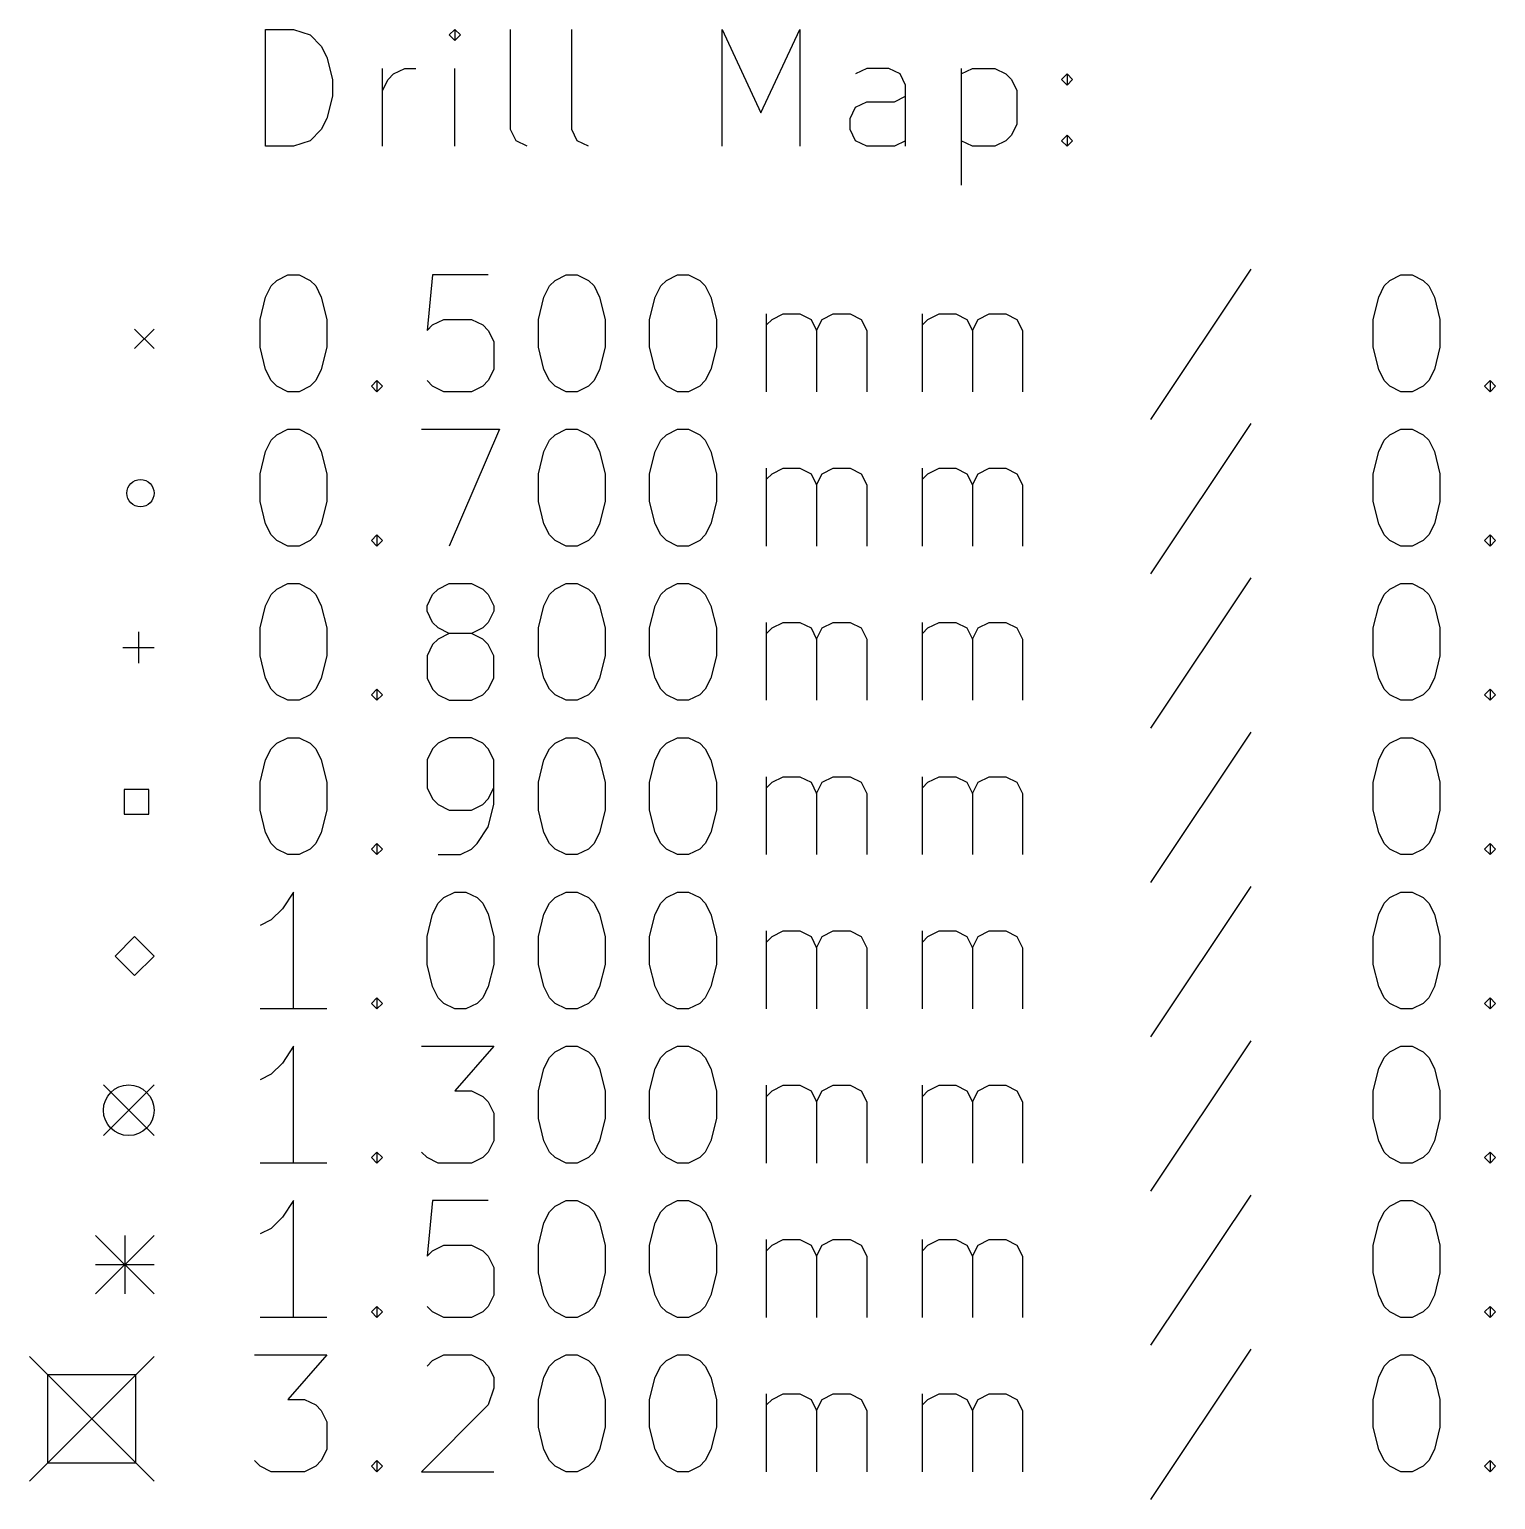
# Model space of a CAD drawing. Extents: x 2.5 to 14.7, y -8.5 to -1.2.
# Drawn here: x 2.511 to 3.993, y -8.442 to -6.956 of the extents above; entities that cross this region are included whole.
import ezdxf

# ---------------------------------------------------------------- set-up
doc = ezdxf.new("R2010")
doc.units = 0
doc.header["$MEASUREMENT"] = 0
doc.layers.add('BLACK', color=7, linetype='CONTINUOUS')

msp = doc.modelspace()

# ---------------------------------------------------------------- linework, layer by layer
at = {"layer": 'BLACK', "linetype": 'CONTINUOUS'}
for p, q in [((2.74958, -7.0741), (2.74958, -6.95599)), ((2.74958, -6.95599), (2.7777, -6.95599)), ((2.7777, -6.95599), (2.79457, -6.96161)), ((2.79457, -6.96161), (2.80582, -6.97286)), ((2.9408, -6.95599), (2.93518, -6.96161)), ((2.93518, -6.96161), (2.9408, -6.96724)), ((2.94643, -6.96161), (2.9408, -6.95599)), ((2.9408, -6.95599), (2.9408, -6.96724)), ((2.9408, -6.96724), (2.94643, -6.96161)), ((2.99705, -7.05723), (2.99705, -6.95599)), ((3.05891, -7.05723), (3.05891, -6.95599)), ((3.21077, -7.0741), (3.21077, -6.95599)), ((3.21077, -6.95599), (3.25014, -7.04035)), ((3.25014, -7.04035), (3.28951, -6.95599)), ((3.28951, -6.95599), (3.28951, -7.0741)), ((2.80582, -6.97286), (2.81145, -6.98411)), ((2.81145, -6.98411), (2.81707, -7.00661)), ((2.86769, -7.0741), (2.86769, -6.99536)), ((2.87894, -7.00098), (2.89019, -6.99536)), ((2.89019, -6.99536), (2.90143, -6.99536)), ((2.9408, -7.0741), (2.9408, -6.99536)), ((3.357, -6.99536), (3.34575, -7.00098)), ((3.3795, -6.99536), (3.357, -6.99536)), ((3.39075, -7.00098), (3.3795, -6.99536)), ((3.45262, -6.99536), (3.45262, -7.11347)), ((3.45262, -7.00098), (3.46386, -6.99536)), ((3.46386, -6.99536), (3.48636, -6.99536)), ((3.48636, -6.99536), (3.49761, -7.00098)), ((2.81707, -7.00661), (2.81707, -7.02348)), ((2.86769, -7.01786), (2.87331, -7.00661)), ((2.87331, -7.00661), (2.87894, -7.00098)), ((3.39637, -7.01223), (3.39075, -7.00098)), ((3.49761, -7.00098), (3.50323, -7.00661)), ((3.50323, -7.00661), (3.50886, -7.01786)), ((3.55385, -7.00661), (3.55948, -7.00098)), ((3.55948, -7.01223), (3.55385, -7.00661)), ((3.55948, -7.00098), (3.5651, -7.00661)), ((3.55948, -7.00098), (3.55948, -7.01223)), ((3.5651, -7.00661), (3.55948, -7.01223)), ((2.81707, -7.02348), (2.81145, -7.04598)), ((3.38512, -7.02911), (3.39637, -7.02348)), ((3.39637, -7.0741), (3.39637, -7.01223)), ((3.50886, -7.01786), (3.50886, -7.0516)), ((3.34013, -7.04598), (3.34575, -7.03473)), ((3.34575, -7.03473), (3.357, -7.02911)), ((3.357, -7.02911), (3.38512, -7.02911)), ((2.81145, -7.04598), (2.80582, -7.05723)), ((3.34013, -7.05723), (3.34013, -7.04598)), ((3.50886, -7.0516), (3.50323, -7.06285)), ((2.79457, -7.06848), (2.7777, -7.0741)), ((2.80582, -7.05723), (2.79457, -7.06848)), ((3.00267, -7.06848), (2.99705, -7.05723)), ((3.01392, -7.0741), (3.00267, -7.06848)), ((3.06454, -7.06848), (3.05891, -7.05723)), ((3.07579, -7.0741), (3.06454, -7.06848)), ((3.34575, -7.06848), (3.34013, -7.05723)), ((3.357, -7.0741), (3.34575, -7.06848)), ((3.39637, -7.06848), (3.38512, -7.0741)), ((3.46386, -7.0741), (3.45262, -7.06848)), ((3.49761, -7.06848), (3.48636, -7.0741)), ((3.50323, -7.06285), (3.49761, -7.06848)), ((3.55385, -7.06848), (3.55948, -7.06285)), ((3.55948, -7.0741), (3.55385, -7.06848)), ((3.55948, -7.06285), (3.5651, -7.06848)), ((3.55948, -7.06285), (3.55948, -7.0741)), ((3.5651, -7.06848), (3.55948, -7.0741)), ((2.7777, -7.0741), (2.74958, -7.0741)), ((3.38512, -7.0741), (3.357, -7.0741)), ((3.48636, -7.0741), (3.46386, -7.0741)), ((2.76083, -7.20965), (2.77208, -7.20402)), ((2.77208, -7.20402), (2.78332, -7.20402)), ((2.78332, -7.20402), (2.79457, -7.20965)), ((2.91831, -7.20402), (2.91268, -7.26026)), ((2.97455, -7.20402), (2.91831, -7.20402)), ((3.04204, -7.20965), (3.05329, -7.20402)), ((3.05329, -7.20402), (3.06454, -7.20402)), ((3.06454, -7.20402), (3.07579, -7.20965)), ((3.15453, -7.20965), (3.16578, -7.20402)), ((3.16578, -7.20402), (3.17702, -7.20402)), ((3.17702, -7.20402), (3.18827, -7.20965)), ((3.74508, -7.1984), (3.64384, -7.35025)), ((3.88569, -7.20965), (3.89693, -7.20402)), ((3.89693, -7.20402), (3.90818, -7.20402)), ((3.90818, -7.20402), (3.91943, -7.20965)), ((2.74958, -7.22652), (2.7552, -7.21527)), ((2.7552, -7.21527), (2.76083, -7.20965)), ((2.79457, -7.20965), (2.8002, -7.21527)), ((2.8002, -7.21527), (2.80582, -7.22652)), ((3.03079, -7.22652), (3.03642, -7.21527)), ((3.03642, -7.21527), (3.04204, -7.20965)), ((3.07579, -7.20965), (3.08141, -7.21527)), ((3.08141, -7.21527), (3.08704, -7.22652)), ((3.14328, -7.22652), (3.1489, -7.21527)), ((3.1489, -7.21527), (3.15453, -7.20965)), ((3.18827, -7.20965), (3.1939, -7.21527)), ((3.1939, -7.21527), (3.19952, -7.22652)), ((3.87444, -7.22652), (3.88006, -7.21527)), ((3.88006, -7.21527), (3.88569, -7.20965)), ((3.91943, -7.20965), (3.92506, -7.21527)), ((3.92506, -7.21527), (3.93068, -7.22652)), ((2.74395, -7.24902), (2.74958, -7.22652)), ((2.80582, -7.22652), (2.81145, -7.24902)), ((3.02517, -7.24902), (3.03079, -7.22652)), ((3.08704, -7.22652), (3.09266, -7.24902)), ((3.13765, -7.24902), (3.14328, -7.22652)), ((3.19952, -7.22652), (3.20515, -7.24902)), ((3.86881, -7.24902), (3.87444, -7.22652)), ((3.93068, -7.22652), (3.9363, -7.24902)), ((2.74395, -7.27714), (2.74395, -7.24902)), ((2.81145, -7.24902), (2.81145, -7.27714)), ((2.91831, -7.25464), (2.92956, -7.24902)), ((2.92956, -7.24902), (2.95768, -7.24902)), ((2.95768, -7.24902), (2.96893, -7.25464)), ((3.02517, -7.27714), (3.02517, -7.24902)), ((3.09266, -7.24902), (3.09266, -7.27714)), ((3.13765, -7.27714), (3.13765, -7.24902)), ((3.20515, -7.24902), (3.20515, -7.27714)), ((3.25576, -7.32213), (3.25576, -7.24339)), ((3.25576, -7.25464), (3.26139, -7.24902)), ((3.26139, -7.24902), (3.27264, -7.24339)), ((3.27264, -7.24339), (3.28951, -7.24339)), ((3.28951, -7.24339), (3.30076, -7.24902)), ((3.30076, -7.24902), (3.30638, -7.26026)), ((3.30638, -7.26026), (3.31201, -7.24902)), ((3.31201, -7.24902), (3.32326, -7.24339)), ((3.32326, -7.24339), (3.34013, -7.24339)), ((3.34013, -7.24339), (3.35138, -7.24902)), ((3.35138, -7.24902), (3.357, -7.26026)), ((3.41325, -7.32213), (3.41325, -7.24339)), ((3.41325, -7.25464), (3.41887, -7.24902)), ((3.41887, -7.24902), (3.43012, -7.24339)), ((3.43012, -7.24339), (3.44699, -7.24339)), ((3.44699, -7.24339), (3.45824, -7.24902)), ((3.45824, -7.24902), (3.46386, -7.26026)), ((3.46386, -7.26026), (3.46949, -7.24902)), ((3.46949, -7.24902), (3.48074, -7.24339)), ((3.48074, -7.24339), (3.49761, -7.24339)), ((3.49761, -7.24339), (3.50886, -7.24902)), ((3.50886, -7.24902), (3.51448, -7.26026)), ((3.86881, -7.27714), (3.86881, -7.24902)), ((3.9363, -7.24902), (3.9363, -7.27714)), ((2.61713, -7.25886), (2.63681, -7.27854)), ((2.63681, -7.25886), (2.61713, -7.27854)), ((2.91268, -7.26026), (2.91831, -7.25464)), ((2.96893, -7.25464), (2.97455, -7.26026)), ((2.97455, -7.26026), (2.98017, -7.27151)), ((3.30638, -7.26026), (3.30638, -7.32213)), ((3.357, -7.26026), (3.357, -7.32213)), ((3.46386, -7.26026), (3.46386, -7.32213)), ((3.51448, -7.26026), (3.51448, -7.32213)), ((2.74958, -7.29963), (2.74395, -7.27714)), ((2.81145, -7.27714), (2.80582, -7.29963)), ((2.98017, -7.27151), (2.98017, -7.29963)), ((3.03079, -7.29963), (3.02517, -7.27714)), ((3.09266, -7.27714), (3.08704, -7.29963)), ((3.14328, -7.29963), (3.13765, -7.27714)), ((3.20515, -7.27714), (3.19952, -7.29963)), ((3.87444, -7.29963), (3.86881, -7.27714)), ((3.9363, -7.27714), (3.93068, -7.29963)), ((2.7552, -7.31088), (2.74958, -7.29963)), ((2.80582, -7.29963), (2.8002, -7.31088)), ((2.98017, -7.29963), (2.97455, -7.31088)), ((3.03642, -7.31088), (3.03079, -7.29963)), ((3.08704, -7.29963), (3.08141, -7.31088)), ((3.1489, -7.31088), (3.14328, -7.29963)), ((3.19952, -7.29963), (3.1939, -7.31088)), ((3.88006, -7.31088), (3.87444, -7.29963)), ((3.93068, -7.29963), (3.92506, -7.31088)), ((2.76083, -7.31651), (2.7552, -7.31088)), ((2.77208, -7.32213), (2.76083, -7.31651)), ((2.78332, -7.32213), (2.77208, -7.32213)), ((2.79457, -7.31651), (2.78332, -7.32213)), ((2.8002, -7.31088), (2.79457, -7.31651)), ((2.85644, -7.31651), (2.86206, -7.31088)), ((2.86206, -7.32213), (2.85644, -7.31651)), ((2.86206, -7.31088), (2.86769, -7.31651)), ((2.86206, -7.31088), (2.86206, -7.32213)), ((2.86769, -7.31651), (2.86206, -7.32213)), ((2.91831, -7.31651), (2.91268, -7.31088)), ((2.92956, -7.32213), (2.91831, -7.31651)), ((2.95768, -7.32213), (2.92956, -7.32213)), ((2.96893, -7.31651), (2.95768, -7.32213)), ((2.97455, -7.31088), (2.96893, -7.31651)), ((3.04204, -7.31651), (3.03642, -7.31088)), ((3.05329, -7.32213), (3.04204, -7.31651)), ((3.06454, -7.32213), (3.05329, -7.32213)), ((3.07579, -7.31651), (3.06454, -7.32213)), ((3.08141, -7.31088), (3.07579, -7.31651)), ((3.15453, -7.31651), (3.1489, -7.31088)), ((3.16578, -7.32213), (3.15453, -7.31651)), ((3.17702, -7.32213), (3.16578, -7.32213)), ((3.18827, -7.31651), (3.17702, -7.32213)), ((3.1939, -7.31088), (3.18827, -7.31651)), ((3.88569, -7.31651), (3.88006, -7.31088)), ((3.89693, -7.32213), (3.88569, -7.31651)), ((3.90818, -7.32213), (3.89693, -7.32213)), ((3.91943, -7.31651), (3.90818, -7.32213)), ((3.92506, -7.31088), (3.91943, -7.31651)), ((3.9813, -7.31651), (3.98692, -7.31088)), ((3.98692, -7.32213), (3.9813, -7.31651)), ((3.98692, -7.31088), (3.99255, -7.31651)), ((3.98692, -7.31088), (3.98692, -7.32213)), ((3.99255, -7.31651), (3.98692, -7.32213)), ((2.7552, -7.37118), (2.76083, -7.36555)), ((2.76083, -7.36555), (2.77208, -7.35993)), ((2.77208, -7.35993), (2.78332, -7.35993)), ((2.78332, -7.35993), (2.79457, -7.36555)), ((2.79457, -7.36555), (2.8002, -7.37118)), ((2.90706, -7.35993), (2.9858, -7.35993)), ((2.9858, -7.35993), (2.93518, -7.47804)), ((3.03642, -7.37118), (3.04204, -7.36555)), ((3.04204, -7.36555), (3.05329, -7.35993)), ((3.05329, -7.35993), (3.06454, -7.35993)), ((3.06454, -7.35993), (3.07579, -7.36555)), ((3.07579, -7.36555), (3.08141, -7.37118)), ((3.1489, -7.37118), (3.15453, -7.36555)), ((3.15453, -7.36555), (3.16578, -7.35993)), ((3.16578, -7.35993), (3.17702, -7.35993)), ((3.17702, -7.35993), (3.18827, -7.36555)), ((3.18827, -7.36555), (3.1939, -7.37118)), ((3.74508, -7.3543), (3.64384, -7.50616)), ((3.88006, -7.37118), (3.88569, -7.36555)), ((3.88569, -7.36555), (3.89693, -7.35993)), ((3.89693, -7.35993), (3.90818, -7.35993)), ((3.90818, -7.35993), (3.91943, -7.36555)), ((3.91943, -7.36555), (3.92506, -7.37118)), ((2.74395, -7.40492), (2.74958, -7.38242)), ((2.74958, -7.38242), (2.7552, -7.37118)), ((2.8002, -7.37118), (2.80582, -7.38242)), ((2.80582, -7.38242), (2.81145, -7.40492)), ((3.02517, -7.40492), (3.03079, -7.38242)), ((3.03079, -7.38242), (3.03642, -7.37118)), ((3.08141, -7.37118), (3.08704, -7.38242)), ((3.08704, -7.38242), (3.09266, -7.40492)), ((3.13765, -7.40492), (3.14328, -7.38242)), ((3.14328, -7.38242), (3.1489, -7.37118)), ((3.1939, -7.37118), (3.19952, -7.38242)), ((3.19952, -7.38242), (3.20515, -7.40492)), ((3.86881, -7.40492), (3.87444, -7.38242)), ((3.87444, -7.38242), (3.88006, -7.37118)), ((3.92506, -7.37118), (3.93068, -7.38242)), ((3.93068, -7.38242), (3.9363, -7.40492)), ((2.74395, -7.43304), (2.74395, -7.40492)), ((2.81145, -7.40492), (2.81145, -7.43304)), ((3.02517, -7.43304), (3.02517, -7.40492)), ((3.09266, -7.40492), (3.09266, -7.43304)), ((3.13765, -7.43304), (3.13765, -7.40492)), ((3.20515, -7.40492), (3.20515, -7.43304)), ((3.25576, -7.47804), (3.25576, -7.3993)), ((3.25576, -7.41055), (3.26139, -7.40492)), ((3.26139, -7.40492), (3.27264, -7.3993)), ((3.27264, -7.3993), (3.28951, -7.3993)), ((3.28951, -7.3993), (3.30076, -7.40492)), ((3.30076, -7.40492), (3.30638, -7.41617)), ((3.30638, -7.41617), (3.31201, -7.40492)), ((3.31201, -7.40492), (3.32326, -7.3993)), ((3.32326, -7.3993), (3.34013, -7.3993)), ((3.34013, -7.3993), (3.35138, -7.40492)), ((3.35138, -7.40492), (3.357, -7.41617)), ((3.41325, -7.47804), (3.41325, -7.3993)), ((3.41325, -7.41055), (3.41887, -7.40492)), ((3.41887, -7.40492), (3.43012, -7.3993)), ((3.43012, -7.3993), (3.44699, -7.3993)), ((3.44699, -7.3993), (3.45824, -7.40492)), ((3.45824, -7.40492), (3.46386, -7.41617)), ((3.46386, -7.41617), (3.46949, -7.40492)), ((3.46949, -7.40492), (3.48074, -7.3993)), ((3.48074, -7.3993), (3.49761, -7.3993)), ((3.49761, -7.3993), (3.50886, -7.40492)), ((3.50886, -7.40492), (3.51448, -7.41617)), ((3.86881, -7.43304), (3.86881, -7.40492)), ((3.9363, -7.40492), (3.9363, -7.43304)), ((3.30638, -7.41617), (3.30638, -7.47804)), ((3.357, -7.41617), (3.357, -7.47804)), ((3.46386, -7.41617), (3.46386, -7.47804)), ((3.51448, -7.41617), (3.51448, -7.47804)), ((2.74958, -7.45554), (2.74395, -7.43304)), ((2.81145, -7.43304), (2.80582, -7.45554)), ((3.03079, -7.45554), (3.02517, -7.43304)), ((3.09266, -7.43304), (3.08704, -7.45554)), ((3.14328, -7.45554), (3.13765, -7.43304)), ((3.20515, -7.43304), (3.19952, -7.45554)), ((3.87444, -7.45554), (3.86881, -7.43304)), ((3.9363, -7.43304), (3.93068, -7.45554)), ((2.7552, -7.46679), (2.74958, -7.45554)), ((2.80582, -7.45554), (2.8002, -7.46679)), ((3.03642, -7.46679), (3.03079, -7.45554)), ((3.08704, -7.45554), (3.08141, -7.46679)), ((3.1489, -7.46679), (3.14328, -7.45554)), ((3.19952, -7.45554), (3.1939, -7.46679)), ((3.88006, -7.46679), (3.87444, -7.45554)), ((3.93068, -7.45554), (3.92506, -7.46679)), ((2.76083, -7.47241), (2.7552, -7.46679)), ((2.77208, -7.47804), (2.76083, -7.47241)), ((2.79457, -7.47241), (2.78332, -7.47804)), ((2.8002, -7.46679), (2.79457, -7.47241)), ((2.85644, -7.47241), (2.86206, -7.46679)), ((2.86206, -7.47804), (2.85644, -7.47241)), ((2.86206, -7.46679), (2.86769, -7.47241)), ((2.86206, -7.46679), (2.86206, -7.47804)), ((2.86769, -7.47241), (2.86206, -7.47804)), ((3.04204, -7.47241), (3.03642, -7.46679)), ((3.05329, -7.47804), (3.04204, -7.47241)), ((3.07579, -7.47241), (3.06454, -7.47804)), ((3.08141, -7.46679), (3.07579, -7.47241)), ((3.15453, -7.47241), (3.1489, -7.46679)), ((3.16578, -7.47804), (3.15453, -7.47241)), ((3.18827, -7.47241), (3.17702, -7.47804)), ((3.1939, -7.46679), (3.18827, -7.47241)), ((3.88569, -7.47241), (3.88006, -7.46679)), ((3.89693, -7.47804), (3.88569, -7.47241)), ((3.91943, -7.47241), (3.90818, -7.47804)), ((3.92506, -7.46679), (3.91943, -7.47241)), ((3.9813, -7.47241), (3.98692, -7.46679)), ((3.98692, -7.47804), (3.9813, -7.47241)), ((3.98692, -7.46679), (3.99255, -7.47241)), ((3.98692, -7.46679), (3.98692, -7.47804)), ((3.99255, -7.47241), (3.98692, -7.47804)), ((2.78332, -7.47804), (2.77208, -7.47804)), ((3.06454, -7.47804), (3.05329, -7.47804)), ((3.17702, -7.47804), (3.16578, -7.47804)), ((3.90818, -7.47804), (3.89693, -7.47804)), ((2.76083, -7.52146), (2.77208, -7.51583)), ((2.77208, -7.51583), (2.78332, -7.51583)), ((2.78332, -7.51583), (2.79457, -7.52146)), ((2.92393, -7.52146), (2.93518, -7.51583)), ((2.93518, -7.51583), (2.95768, -7.51583)), ((2.95768, -7.51583), (2.96893, -7.52146)), ((3.04204, -7.52146), (3.05329, -7.51583)), ((3.05329, -7.51583), (3.06454, -7.51583)), ((3.06454, -7.51583), (3.07579, -7.52146)), ((3.15453, -7.52146), (3.16578, -7.51583)), ((3.16578, -7.51583), (3.17702, -7.51583)), ((3.17702, -7.51583), (3.18827, -7.52146)), ((3.74508, -7.51021), (3.64384, -7.66206)), ((3.88569, -7.52146), (3.89693, -7.51583)), ((3.89693, -7.51583), (3.90818, -7.51583)), ((3.90818, -7.51583), (3.91943, -7.52146)), ((2.74958, -7.53833), (2.7552, -7.52708)), ((2.7552, -7.52708), (2.76083, -7.52146)), ((2.79457, -7.52146), (2.8002, -7.52708)), ((2.8002, -7.52708), (2.80582, -7.53833)), ((2.91268, -7.53833), (2.91831, -7.52708)), ((2.91831, -7.52708), (2.92393, -7.52146)), ((2.96893, -7.52146), (2.97455, -7.52708)), ((2.97455, -7.52708), (2.98017, -7.53833)), ((3.03079, -7.53833), (3.03642, -7.52708)), ((3.03642, -7.52708), (3.04204, -7.52146)), ((3.07579, -7.52146), (3.08141, -7.52708)), ((3.08141, -7.52708), (3.08704, -7.53833)), ((3.14328, -7.53833), (3.1489, -7.52708)), ((3.1489, -7.52708), (3.15453, -7.52146)), ((3.18827, -7.52146), (3.1939, -7.52708)), ((3.1939, -7.52708), (3.19952, -7.53833)), ((3.87444, -7.53833), (3.88006, -7.52708)), ((3.88006, -7.52708), (3.88569, -7.52146)), ((3.91943, -7.52146), (3.92506, -7.52708)), ((3.92506, -7.52708), (3.93068, -7.53833)), ((2.74395, -7.56083), (2.74958, -7.53833)), ((2.80582, -7.53833), (2.81145, -7.56083)), ((2.91268, -7.54395), (2.91268, -7.53833)), ((2.91831, -7.5552), (2.91268, -7.54395)), ((2.98017, -7.54395), (2.97455, -7.5552)), ((2.98017, -7.53833), (2.98017, -7.54395)), ((3.02517, -7.56083), (3.03079, -7.53833)), ((3.08704, -7.53833), (3.09266, -7.56083)), ((3.13765, -7.56083), (3.14328, -7.53833)), ((3.19952, -7.53833), (3.20515, -7.56083)), ((3.86881, -7.56083), (3.87444, -7.53833)), ((3.93068, -7.53833), (3.9363, -7.56083)), ((2.74395, -7.58895), (2.74395, -7.56083)), ((2.81145, -7.56083), (2.81145, -7.58895)), ((2.92393, -7.56083), (2.91831, -7.5552)), ((2.93518, -7.56645), (2.92393, -7.56083)), ((2.96893, -7.56083), (2.95768, -7.56645)), ((2.97455, -7.5552), (2.96893, -7.56083)), ((3.02517, -7.58895), (3.02517, -7.56083)), ((3.09266, -7.56083), (3.09266, -7.58895)), ((3.13765, -7.58895), (3.13765, -7.56083)), ((3.20515, -7.56083), (3.20515, -7.58895)), ((3.25576, -7.63394), (3.25576, -7.5552)), ((3.25576, -7.56645), (3.26139, -7.56083)), ((3.26139, -7.56083), (3.27264, -7.5552)), ((3.27264, -7.5552), (3.28951, -7.5552)), ((3.28951, -7.5552), (3.30076, -7.56083)), ((3.30076, -7.56083), (3.30638, -7.57208)), ((3.30638, -7.57208), (3.31201, -7.56083)), ((3.31201, -7.56083), (3.32326, -7.5552)), ((3.32326, -7.5552), (3.34013, -7.5552)), ((3.34013, -7.5552), (3.35138, -7.56083)), ((3.35138, -7.56083), (3.357, -7.57208)), ((3.41325, -7.63394), (3.41325, -7.5552)), ((3.41325, -7.56645), (3.41887, -7.56083)), ((3.41887, -7.56083), (3.43012, -7.5552)), ((3.43012, -7.5552), (3.44699, -7.5552)), ((3.44699, -7.5552), (3.45824, -7.56083)), ((3.45824, -7.56083), (3.46386, -7.57208)), ((3.46386, -7.57208), (3.46949, -7.56083)), ((3.46949, -7.56083), (3.48074, -7.5552)), ((3.48074, -7.5552), (3.49761, -7.5552)), ((3.49761, -7.5552), (3.50886, -7.56083)), ((3.50886, -7.56083), (3.51448, -7.57208)), ((3.86881, -7.58895), (3.86881, -7.56083)), ((3.9363, -7.56083), (3.9363, -7.58895)), ((2.62106, -7.56476), (2.62106, -7.59626)), ((2.92393, -7.57208), (2.91831, -7.5777)), ((2.93518, -7.56645), (2.92393, -7.57208)), ((2.95768, -7.56645), (2.93518, -7.56645)), ((2.96893, -7.57208), (2.95768, -7.56645)), ((2.97455, -7.5777), (2.96893, -7.57208)), ((3.30638, -7.57208), (3.30638, -7.63394)), ((3.357, -7.57208), (3.357, -7.63394)), ((3.46386, -7.57208), (3.46386, -7.63394)), ((3.51448, -7.57208), (3.51448, -7.63394)), ((2.60531, -7.58051), (2.63681, -7.58051)), ((2.74958, -7.61145), (2.74395, -7.58895)), ((2.81145, -7.58895), (2.80582, -7.61145)), ((2.91831, -7.5777), (2.91268, -7.58895)), ((2.91268, -7.58895), (2.91268, -7.61145)), ((2.98017, -7.58895), (2.97455, -7.5777)), ((2.98017, -7.61145), (2.98017, -7.58895)), ((3.03079, -7.61145), (3.02517, -7.58895)), ((3.09266, -7.58895), (3.08704, -7.61145)), ((3.14328, -7.61145), (3.13765, -7.58895)), ((3.20515, -7.58895), (3.19952, -7.61145)), ((3.87444, -7.61145), (3.86881, -7.58895)), ((3.9363, -7.58895), (3.93068, -7.61145)), ((2.7552, -7.62269), (2.74958, -7.61145)), ((2.80582, -7.61145), (2.8002, -7.62269)), ((2.91268, -7.61145), (2.91831, -7.62269)), ((2.97455, -7.62269), (2.98017, -7.61145)), ((3.03642, -7.62269), (3.03079, -7.61145)), ((3.08704, -7.61145), (3.08141, -7.62269)), ((3.1489, -7.62269), (3.14328, -7.61145)), ((3.19952, -7.61145), (3.1939, -7.62269)), ((3.88006, -7.62269), (3.87444, -7.61145)), ((3.93068, -7.61145), (3.92506, -7.62269)), ((2.76083, -7.62832), (2.7552, -7.62269)), ((2.77208, -7.63394), (2.76083, -7.62832)), ((2.78332, -7.63394), (2.77208, -7.63394)), ((2.79457, -7.62832), (2.78332, -7.63394)), ((2.8002, -7.62269), (2.79457, -7.62832)), ((2.85644, -7.62832), (2.86206, -7.62269)), ((2.86206, -7.63394), (2.85644, -7.62832)), ((2.86206, -7.62269), (2.86769, -7.62832)), ((2.86206, -7.62269), (2.86206, -7.63394)), ((2.86769, -7.62832), (2.86206, -7.63394)), ((2.91831, -7.62269), (2.92393, -7.62832)), ((2.92393, -7.62832), (2.93518, -7.63394)), ((2.93518, -7.63394), (2.95768, -7.63394)), ((2.95768, -7.63394), (2.96893, -7.62832)), ((2.96893, -7.62832), (2.97455, -7.62269)), ((3.04204, -7.62832), (3.03642, -7.62269)), ((3.05329, -7.63394), (3.04204, -7.62832)), ((3.06454, -7.63394), (3.05329, -7.63394)), ((3.07579, -7.62832), (3.06454, -7.63394)), ((3.08141, -7.62269), (3.07579, -7.62832)), ((3.15453, -7.62832), (3.1489, -7.62269)), ((3.16578, -7.63394), (3.15453, -7.62832)), ((3.17702, -7.63394), (3.16578, -7.63394)), ((3.18827, -7.62832), (3.17702, -7.63394)), ((3.1939, -7.62269), (3.18827, -7.62832)), ((3.88569, -7.62832), (3.88006, -7.62269)), ((3.89693, -7.63394), (3.88569, -7.62832)), ((3.90818, -7.63394), (3.89693, -7.63394)), ((3.91943, -7.62832), (3.90818, -7.63394)), ((3.92506, -7.62269), (3.91943, -7.62832)), ((3.9813, -7.62832), (3.98692, -7.62269)), ((3.98692, -7.63394), (3.9813, -7.62832)), ((3.98692, -7.62269), (3.99255, -7.62832)), ((3.98692, -7.62269), (3.98692, -7.63394)), ((3.99255, -7.62832), (3.98692, -7.63394)), ((2.7552, -7.68299), (2.76083, -7.67736)), ((2.76083, -7.67736), (2.77208, -7.67174)), ((2.77208, -7.67174), (2.78332, -7.67174)), ((2.78332, -7.67174), (2.79457, -7.67736)), ((2.79457, -7.67736), (2.8002, -7.68299)), ((2.92393, -7.67736), (2.91831, -7.68299)), ((2.93518, -7.67174), (2.92393, -7.67736)), ((2.95768, -7.67174), (2.93518, -7.67174)), ((2.96893, -7.67736), (2.95768, -7.67174)), ((2.97455, -7.68299), (2.96893, -7.67736)), ((3.03642, -7.68299), (3.04204, -7.67736)), ((3.04204, -7.67736), (3.05329, -7.67174)), ((3.05329, -7.67174), (3.06454, -7.67174)), ((3.06454, -7.67174), (3.07579, -7.67736)), ((3.07579, -7.67736), (3.08141, -7.68299)), ((3.1489, -7.68299), (3.15453, -7.67736)), ((3.15453, -7.67736), (3.16578, -7.67174)), ((3.16578, -7.67174), (3.17702, -7.67174)), ((3.17702, -7.67174), (3.18827, -7.67736)), ((3.18827, -7.67736), (3.1939, -7.68299)), ((3.74508, -7.66611), (3.64384, -7.81797)), ((3.88006, -7.68299), (3.88569, -7.67736)), ((3.88569, -7.67736), (3.89693, -7.67174)), ((3.89693, -7.67174), (3.90818, -7.67174)), ((3.90818, -7.67174), (3.91943, -7.67736)), ((3.91943, -7.67736), (3.92506, -7.68299)), ((2.74395, -7.71673), (2.74958, -7.69424)), ((2.74958, -7.69424), (2.7552, -7.68299)), ((2.8002, -7.68299), (2.80582, -7.69424)), ((2.80582, -7.69424), (2.81145, -7.71673)), ((2.91831, -7.68299), (2.91268, -7.69424)), ((2.91268, -7.69424), (2.91268, -7.72236)), ((2.98017, -7.69424), (2.97455, -7.68299)), ((2.98017, -7.73923), (2.98017, -7.69424)), ((3.02517, -7.71673), (3.03079, -7.69424)), ((3.03079, -7.69424), (3.03642, -7.68299)), ((3.08141, -7.68299), (3.08704, -7.69424)), ((3.08704, -7.69424), (3.09266, -7.71673)), ((3.13765, -7.71673), (3.14328, -7.69424)), ((3.14328, -7.69424), (3.1489, -7.68299)), ((3.1939, -7.68299), (3.19952, -7.69424)), ((3.19952, -7.69424), (3.20515, -7.71673)), ((3.86881, -7.71673), (3.87444, -7.69424)), ((3.87444, -7.69424), (3.88006, -7.68299)), ((3.92506, -7.68299), (3.93068, -7.69424)), ((3.93068, -7.69424), (3.9363, -7.71673)), ((2.63162, -7.72389), (2.60657, -7.72389)), ((2.60657, -7.72389), (2.60657, -7.74894)), ((2.63162, -7.74894), (2.63162, -7.72389)), ((2.74395, -7.74485), (2.74395, -7.71673)), ((2.81145, -7.71673), (2.81145, -7.74485)), ((2.91268, -7.72236), (2.91831, -7.73361)), ((2.97455, -7.73361), (2.98017, -7.72236)), ((3.02517, -7.74485), (3.02517, -7.71673)), ((3.09266, -7.71673), (3.09266, -7.74485)), ((3.13765, -7.74485), (3.13765, -7.71673)), ((3.20515, -7.71673), (3.20515, -7.74485)), ((3.25576, -7.78985), (3.25576, -7.71111)), ((3.25576, -7.72236), (3.26139, -7.71673)), ((3.26139, -7.71673), (3.27264, -7.71111)), ((3.27264, -7.71111), (3.28951, -7.71111)), ((3.28951, -7.71111), (3.30076, -7.71673)), ((3.30076, -7.71673), (3.30638, -7.72798)), ((3.30638, -7.72798), (3.31201, -7.71673)), ((3.31201, -7.71673), (3.32326, -7.71111)), ((3.32326, -7.71111), (3.34013, -7.71111)), ((3.34013, -7.71111), (3.35138, -7.71673)), ((3.35138, -7.71673), (3.357, -7.72798)), ((3.41325, -7.78985), (3.41325, -7.71111)), ((3.41325, -7.72236), (3.41887, -7.71673)), ((3.41887, -7.71673), (3.43012, -7.71111)), ((3.43012, -7.71111), (3.44699, -7.71111)), ((3.44699, -7.71111), (3.45824, -7.71673)), ((3.45824, -7.71673), (3.46386, -7.72798)), ((3.46386, -7.72798), (3.46949, -7.71673)), ((3.46949, -7.71673), (3.48074, -7.71111)), ((3.48074, -7.71111), (3.49761, -7.71111)), ((3.49761, -7.71111), (3.50886, -7.71673)), ((3.50886, -7.71673), (3.51448, -7.72798)), ((3.86881, -7.74485), (3.86881, -7.71673)), ((3.9363, -7.71673), (3.9363, -7.74485)), ((2.91831, -7.73361), (2.92393, -7.73923)), ((2.92393, -7.73923), (2.93518, -7.74485)), ((2.95768, -7.74485), (2.96893, -7.73923)), ((2.96893, -7.73923), (2.97455, -7.73361)), ((2.97455, -7.76173), (2.98017, -7.73923)), ((3.30638, -7.72798), (3.30638, -7.78985)), ((3.357, -7.72798), (3.357, -7.78985)), ((3.46386, -7.72798), (3.46386, -7.78985)), ((3.51448, -7.72798), (3.51448, -7.78985)), ((2.60657, -7.74894), (2.63162, -7.74894)), ((2.74958, -7.76735), (2.74395, -7.74485)), ((2.81145, -7.74485), (2.80582, -7.76735)), ((2.93518, -7.74485), (2.95768, -7.74485)), ((3.03079, -7.76735), (3.02517, -7.74485)), ((3.09266, -7.74485), (3.08704, -7.76735)), ((3.14328, -7.76735), (3.13765, -7.74485)), ((3.20515, -7.74485), (3.19952, -7.76735)), ((3.87444, -7.76735), (3.86881, -7.74485)), ((3.9363, -7.74485), (3.93068, -7.76735)), ((2.7552, -7.7786), (2.74958, -7.76735)), ((2.80582, -7.76735), (2.8002, -7.7786)), ((2.9633, -7.7786), (2.97455, -7.76173)), ((3.03642, -7.7786), (3.03079, -7.76735)), ((3.08704, -7.76735), (3.08141, -7.7786)), ((3.1489, -7.7786), (3.14328, -7.76735)), ((3.19952, -7.76735), (3.1939, -7.7786)), ((3.88006, -7.7786), (3.87444, -7.76735)), ((3.93068, -7.76735), (3.92506, -7.7786)), ((2.76083, -7.78422), (2.7552, -7.7786)), ((2.77208, -7.78985), (2.76083, -7.78422)), ((2.79457, -7.78422), (2.78332, -7.78985)), ((2.8002, -7.7786), (2.79457, -7.78422)), ((2.85644, -7.78422), (2.86206, -7.7786)), ((2.86206, -7.78985), (2.85644, -7.78422)), ((2.86206, -7.7786), (2.86769, -7.78422)), ((2.86206, -7.7786), (2.86206, -7.78985)), ((2.86769, -7.78422), (2.86206, -7.78985)), ((2.94643, -7.78985), (2.95768, -7.78422)), ((2.95768, -7.78422), (2.9633, -7.7786)), ((3.04204, -7.78422), (3.03642, -7.7786)), ((3.05329, -7.78985), (3.04204, -7.78422)), ((3.07579, -7.78422), (3.06454, -7.78985)), ((3.08141, -7.7786), (3.07579, -7.78422)), ((3.15453, -7.78422), (3.1489, -7.7786)), ((3.16578, -7.78985), (3.15453, -7.78422)), ((3.18827, -7.78422), (3.17702, -7.78985)), ((3.1939, -7.7786), (3.18827, -7.78422)), ((3.88569, -7.78422), (3.88006, -7.7786)), ((3.89693, -7.78985), (3.88569, -7.78422)), ((3.91943, -7.78422), (3.90818, -7.78985)), ((3.92506, -7.7786), (3.91943, -7.78422)), ((3.9813, -7.78422), (3.98692, -7.7786)), ((3.98692, -7.78985), (3.9813, -7.78422)), ((3.98692, -7.7786), (3.99255, -7.78422)), ((3.98692, -7.7786), (3.98692, -7.78985)), ((3.99255, -7.78422), (3.98692, -7.78985)), ((2.78332, -7.78985), (2.77208, -7.78985)), ((2.92393, -7.78985), (2.94643, -7.78985)), ((3.06454, -7.78985), (3.05329, -7.78985)), ((3.17702, -7.78985), (3.16578, -7.78985)), ((3.90818, -7.78985), (3.89693, -7.78985)), ((2.7777, -7.82764), (2.76645, -7.84452)), ((2.7777, -7.94575), (2.7777, -7.82764)), ((2.92956, -7.83327), (2.9408, -7.82764)), ((2.9408, -7.82764), (2.95205, -7.82764)), ((2.95205, -7.82764), (2.9633, -7.83327)), ((3.04204, -7.83327), (3.05329, -7.82764)), ((3.05329, -7.82764), (3.06454, -7.82764)), ((3.06454, -7.82764), (3.07579, -7.83327)), ((3.15453, -7.83327), (3.16578, -7.82764)), ((3.16578, -7.82764), (3.17702, -7.82764)), ((3.17702, -7.82764), (3.18827, -7.83327)), ((3.74508, -7.82202), (3.64384, -7.97388)), ((3.88569, -7.83327), (3.89693, -7.82764)), ((3.89693, -7.82764), (3.90818, -7.82764)), ((3.90818, -7.82764), (3.91943, -7.83327)), ((2.91831, -7.85014), (2.92393, -7.83889)), ((2.92393, -7.83889), (2.92956, -7.83327)), ((2.9633, -7.83327), (2.96893, -7.83889)), ((2.96893, -7.83889), (2.97455, -7.85014)), ((3.03079, -7.85014), (3.03642, -7.83889)), ((3.03642, -7.83889), (3.04204, -7.83327)), ((3.07579, -7.83327), (3.08141, -7.83889)), ((3.08141, -7.83889), (3.08704, -7.85014)), ((3.14328, -7.85014), (3.1489, -7.83889)), ((3.1489, -7.83889), (3.15453, -7.83327)), ((3.18827, -7.83327), (3.1939, -7.83889)), ((3.1939, -7.83889), (3.19952, -7.85014)), ((3.87444, -7.85014), (3.88006, -7.83889)), ((3.88006, -7.83889), (3.88569, -7.83327)), ((3.91943, -7.83327), (3.92506, -7.83889)), ((3.92506, -7.83889), (3.93068, -7.85014)), ((2.7552, -7.85576), (2.74395, -7.86139)), ((2.76645, -7.84452), (2.7552, -7.85576)), ((2.91268, -7.87264), (2.91831, -7.85014)), ((2.97455, -7.85014), (2.98017, -7.87264)), ((3.02517, -7.87264), (3.03079, -7.85014)), ((3.08704, -7.85014), (3.09266, -7.87264)), ((3.13765, -7.87264), (3.14328, -7.85014)), ((3.19952, -7.85014), (3.20515, -7.87264)), ((3.86881, -7.87264), (3.87444, -7.85014)), ((3.93068, -7.85014), (3.9363, -7.87264)), ((2.61713, -7.87264), (2.59744, -7.89232)), ((2.63681, -7.89232), (2.61713, -7.87264)), ((2.91268, -7.90076), (2.91268, -7.87264)), ((2.98017, -7.87264), (2.98017, -7.90076)), ((3.02517, -7.90076), (3.02517, -7.87264)), ((3.09266, -7.87264), (3.09266, -7.90076)), ((3.13765, -7.90076), (3.13765, -7.87264)), ((3.20515, -7.87264), (3.20515, -7.90076)), ((3.25576, -7.94575), (3.25576, -7.86701)), ((3.25576, -7.87826), (3.26139, -7.87264)), ((3.26139, -7.87264), (3.27264, -7.86701)), ((3.27264, -7.86701), (3.28951, -7.86701)), ((3.28951, -7.86701), (3.30076, -7.87264)), ((3.30076, -7.87264), (3.30638, -7.88389)), ((3.30638, -7.88389), (3.31201, -7.87264)), ((3.31201, -7.87264), (3.32326, -7.86701)), ((3.32326, -7.86701), (3.34013, -7.86701)), ((3.34013, -7.86701), (3.35138, -7.87264)), ((3.35138, -7.87264), (3.357, -7.88389)), ((3.41325, -7.94575), (3.41325, -7.86701)), ((3.41325, -7.87826), (3.41887, -7.87264)), ((3.41887, -7.87264), (3.43012, -7.86701)), ((3.43012, -7.86701), (3.44699, -7.86701)), ((3.44699, -7.86701), (3.45824, -7.87264)), ((3.45824, -7.87264), (3.46386, -7.88389)), ((3.46386, -7.88389), (3.46949, -7.87264)), ((3.46949, -7.87264), (3.48074, -7.86701)), ((3.48074, -7.86701), (3.49761, -7.86701)), ((3.49761, -7.86701), (3.50886, -7.87264)), ((3.50886, -7.87264), (3.51448, -7.88389)), ((3.86881, -7.90076), (3.86881, -7.87264)), ((3.9363, -7.87264), (3.9363, -7.90076)), ((3.30638, -7.88389), (3.30638, -7.94575)), ((3.357, -7.88389), (3.357, -7.94575)), ((3.46386, -7.88389), (3.46386, -7.94575)), ((3.51448, -7.88389), (3.51448, -7.94575)), ((2.59744, -7.89232), (2.61713, -7.91201)), ((2.61713, -7.91201), (2.63681, -7.89232)), ((2.91831, -7.92326), (2.91268, -7.90076)), ((2.98017, -7.90076), (2.97455, -7.92326)), ((3.03079, -7.92326), (3.02517, -7.90076)), ((3.09266, -7.90076), (3.08704, -7.92326)), ((3.14328, -7.92326), (3.13765, -7.90076)), ((3.20515, -7.90076), (3.19952, -7.92326)), ((3.87444, -7.92326), (3.86881, -7.90076)), ((3.9363, -7.90076), (3.93068, -7.92326)), ((2.92393, -7.93451), (2.91831, -7.92326)), ((2.97455, -7.92326), (2.96893, -7.93451)), ((3.03642, -7.93451), (3.03079, -7.92326)), ((3.08704, -7.92326), (3.08141, -7.93451)), ((3.1489, -7.93451), (3.14328, -7.92326)), ((3.19952, -7.92326), (3.1939, -7.93451)), ((3.88006, -7.93451), (3.87444, -7.92326)), ((3.93068, -7.92326), (3.92506, -7.93451)), ((2.81145, -7.94575), (2.74395, -7.94575)), ((2.85644, -7.94013), (2.86206, -7.93451)), ((2.86206, -7.94575), (2.85644, -7.94013)), ((2.86206, -7.93451), (2.86769, -7.94013)), ((2.86206, -7.93451), (2.86206, -7.94575)), ((2.86769, -7.94013), (2.86206, -7.94575)), ((2.92956, -7.94013), (2.92393, -7.93451)), ((2.9408, -7.94575), (2.92956, -7.94013)), ((2.95205, -7.94575), (2.9408, -7.94575)), ((2.9633, -7.94013), (2.95205, -7.94575)), ((2.96893, -7.93451), (2.9633, -7.94013)), ((3.04204, -7.94013), (3.03642, -7.93451)), ((3.05329, -7.94575), (3.04204, -7.94013)), ((3.06454, -7.94575), (3.05329, -7.94575)), ((3.07579, -7.94013), (3.06454, -7.94575)), ((3.08141, -7.93451), (3.07579, -7.94013)), ((3.15453, -7.94013), (3.1489, -7.93451)), ((3.16578, -7.94575), (3.15453, -7.94013)), ((3.17702, -7.94575), (3.16578, -7.94575)), ((3.18827, -7.94013), (3.17702, -7.94575)), ((3.1939, -7.93451), (3.18827, -7.94013)), ((3.88569, -7.94013), (3.88006, -7.93451)), ((3.89693, -7.94575), (3.88569, -7.94013)), ((3.90818, -7.94575), (3.89693, -7.94575)), ((3.91943, -7.94013), (3.90818, -7.94575)), ((3.92506, -7.93451), (3.91943, -7.94013)), ((3.9813, -7.94013), (3.98692, -7.93451)), ((3.98692, -7.94575), (3.9813, -7.94013)), ((3.98692, -7.93451), (3.99255, -7.94013)), ((3.98692, -7.93451), (3.98692, -7.94575)), ((3.99255, -7.94013), (3.98692, -7.94575)), ((2.7777, -7.98355), (2.76645, -8.00042)), ((2.7777, -8.10166), (2.7777, -7.98355)), ((2.90706, -7.98355), (2.98017, -7.98355)), ((2.98017, -7.98355), (2.9408, -8.02854)), ((3.03642, -7.9948), (3.04204, -7.98917)), ((3.04204, -7.98917), (3.05329, -7.98355)), ((3.05329, -7.98355), (3.06454, -7.98355)), ((3.06454, -7.98355), (3.07579, -7.98917)), ((3.07579, -7.98917), (3.08141, -7.9948)), ((3.1489, -7.9948), (3.15453, -7.98917)), ((3.15453, -7.98917), (3.16578, -7.98355)), ((3.16578, -7.98355), (3.17702, -7.98355)), ((3.17702, -7.98355), (3.18827, -7.98917)), ((3.18827, -7.98917), (3.1939, -7.9948)), ((3.74508, -7.97792), (3.64384, -8.12978)), ((3.88006, -7.9948), (3.88569, -7.98917)), ((3.88569, -7.98917), (3.89693, -7.98355)), ((3.89693, -7.98355), (3.90818, -7.98355)), ((3.90818, -7.98355), (3.91943, -7.98917)), ((3.91943, -7.98917), (3.92506, -7.9948)), ((2.76645, -8.00042), (2.7552, -8.01167)), ((3.02517, -8.02854), (3.03079, -8.00605)), ((3.03079, -8.00605), (3.03642, -7.9948)), ((3.08141, -7.9948), (3.08704, -8.00605)), ((3.08704, -8.00605), (3.09266, -8.02854)), ((3.13765, -8.02854), (3.14328, -8.00605)), ((3.14328, -8.00605), (3.1489, -7.9948)), ((3.1939, -7.9948), (3.19952, -8.00605)), ((3.19952, -8.00605), (3.20515, -8.02854)), ((3.86881, -8.02854), (3.87444, -8.00605)), ((3.87444, -8.00605), (3.88006, -7.9948)), ((3.92506, -7.9948), (3.93068, -8.00605)), ((3.93068, -8.00605), (3.9363, -8.02854)), ((2.7552, -8.01167), (2.74395, -8.01729)), ((2.58563, -8.02264), (2.63681, -8.07382)), ((2.63681, -8.02264), (2.58563, -8.07382)), ((2.9408, -8.02854), (2.95768, -8.02854)), ((2.95768, -8.02854), (2.96893, -8.03417)), ((2.96893, -8.03417), (2.97455, -8.03979)), ((3.02517, -8.05666), (3.02517, -8.02854)), ((3.09266, -8.02854), (3.09266, -8.05666)), ((3.13765, -8.05666), (3.13765, -8.02854)), ((3.20515, -8.02854), (3.20515, -8.05666)), ((3.25576, -8.10166), (3.25576, -8.02292)), ((3.25576, -8.03417), (3.26139, -8.02854)), ((3.26139, -8.02854), (3.27264, -8.02292)), ((3.27264, -8.02292), (3.28951, -8.02292)), ((3.28951, -8.02292), (3.30076, -8.02854)), ((3.30076, -8.02854), (3.30638, -8.03979)), ((3.30638, -8.03979), (3.31201, -8.02854)), ((3.31201, -8.02854), (3.32326, -8.02292)), ((3.32326, -8.02292), (3.34013, -8.02292)), ((3.34013, -8.02292), (3.35138, -8.02854)), ((3.35138, -8.02854), (3.357, -8.03979)), ((3.41325, -8.10166), (3.41325, -8.02292)), ((3.41325, -8.03417), (3.41887, -8.02854)), ((3.41887, -8.02854), (3.43012, -8.02292)), ((3.43012, -8.02292), (3.44699, -8.02292)), ((3.44699, -8.02292), (3.45824, -8.02854)), ((3.45824, -8.02854), (3.46386, -8.03979)), ((3.46386, -8.03979), (3.46949, -8.02854)), ((3.46949, -8.02854), (3.48074, -8.02292)), ((3.48074, -8.02292), (3.49761, -8.02292)), ((3.49761, -8.02292), (3.50886, -8.02854)), ((3.50886, -8.02854), (3.51448, -8.03979)), ((3.86881, -8.05666), (3.86881, -8.02854)), ((3.9363, -8.02854), (3.9363, -8.05666)), ((2.97455, -8.03979), (2.98017, -8.05104)), ((2.98017, -8.05104), (2.98017, -8.07916)), ((3.30638, -8.03979), (3.30638, -8.10166)), ((3.357, -8.03979), (3.357, -8.10166)), ((3.46386, -8.03979), (3.46386, -8.10166)), ((3.51448, -8.03979), (3.51448, -8.10166)), ((3.03079, -8.07916), (3.02517, -8.05666)), ((3.09266, -8.05666), (3.08704, -8.07916)), ((3.14328, -8.07916), (3.13765, -8.05666)), ((3.20515, -8.05666), (3.19952, -8.07916)), ((3.87444, -8.07916), (3.86881, -8.05666)), ((3.9363, -8.05666), (3.93068, -8.07916)), ((2.98017, -8.07916), (2.97455, -8.09041)), ((3.03642, -8.09041), (3.03079, -8.07916)), ((3.08704, -8.07916), (3.08141, -8.09041)), ((3.1489, -8.09041), (3.14328, -8.07916)), ((3.19952, -8.07916), (3.1939, -8.09041)), ((3.88006, -8.09041), (3.87444, -8.07916)), ((3.93068, -8.07916), (3.92506, -8.09041)), ((2.85644, -8.09603), (2.86206, -8.09041)), ((2.86206, -8.10166), (2.85644, -8.09603)), ((2.86206, -8.09041), (2.86769, -8.09603)), ((2.86206, -8.09041), (2.86206, -8.10166)), ((2.86769, -8.09603), (2.86206, -8.10166)), ((2.91268, -8.09603), (2.90706, -8.09041)), ((2.92393, -8.10166), (2.91268, -8.09603)), ((2.96893, -8.09603), (2.95768, -8.10166)), ((2.97455, -8.09041), (2.96893, -8.09603)), ((3.04204, -8.09603), (3.03642, -8.09041)), ((3.05329, -8.10166), (3.04204, -8.09603)), ((3.07579, -8.09603), (3.06454, -8.10166)), ((3.08141, -8.09041), (3.07579, -8.09603)), ((3.15453, -8.09603), (3.1489, -8.09041)), ((3.16578, -8.10166), (3.15453, -8.09603)), ((3.18827, -8.09603), (3.17702, -8.10166)), ((3.1939, -8.09041), (3.18827, -8.09603)), ((3.88569, -8.09603), (3.88006, -8.09041)), ((3.89693, -8.10166), (3.88569, -8.09603)), ((3.91943, -8.09603), (3.90818, -8.10166)), ((3.92506, -8.09041), (3.91943, -8.09603)), ((3.9813, -8.09603), (3.98692, -8.09041)), ((3.98692, -8.10166), (3.9813, -8.09603)), ((3.98692, -8.09041), (3.99255, -8.09603)), ((3.98692, -8.09041), (3.98692, -8.10166)), ((3.99255, -8.09603), (3.98692, -8.10166)), ((2.81145, -8.10166), (2.74395, -8.10166)), ((2.95768, -8.10166), (2.92393, -8.10166)), ((3.06454, -8.10166), (3.05329, -8.10166)), ((3.17702, -8.10166), (3.16578, -8.10166)), ((3.90818, -8.10166), (3.89693, -8.10166)), ((2.7777, -8.13945), (2.76645, -8.15633)), ((2.7777, -8.25756), (2.7777, -8.13945)), ((2.91831, -8.13945), (2.91268, -8.1957)), ((2.97455, -8.13945), (2.91831, -8.13945)), ((3.04204, -8.14508), (3.05329, -8.13945)), ((3.05329, -8.13945), (3.06454, -8.13945)), ((3.06454, -8.13945), (3.07579, -8.14508)), ((3.15453, -8.14508), (3.16578, -8.13945)), ((3.16578, -8.13945), (3.17702, -8.13945)), ((3.17702, -8.13945), (3.18827, -8.14508)), ((3.74508, -8.13383), (3.64384, -8.28569)), ((3.88569, -8.14508), (3.89693, -8.13945)), ((3.89693, -8.13945), (3.90818, -8.13945)), ((3.90818, -8.13945), (3.91943, -8.14508)), ((3.03079, -8.16195), (3.03642, -8.1507)), ((3.03642, -8.1507), (3.04204, -8.14508)), ((3.07579, -8.14508), (3.08141, -8.1507)), ((3.08141, -8.1507), (3.08704, -8.16195)), ((3.14328, -8.16195), (3.1489, -8.1507)), ((3.1489, -8.1507), (3.15453, -8.14508)), ((3.18827, -8.14508), (3.1939, -8.1507)), ((3.1939, -8.1507), (3.19952, -8.16195)), ((3.87444, -8.16195), (3.88006, -8.1507)), ((3.88006, -8.1507), (3.88569, -8.14508)), ((3.91943, -8.14508), (3.92506, -8.1507)), ((3.92506, -8.1507), (3.93068, -8.16195)), ((2.7552, -8.16758), (2.74395, -8.1732)), ((2.76645, -8.15633), (2.7552, -8.16758)), ((3.02517, -8.18445), (3.03079, -8.16195)), ((3.08704, -8.16195), (3.09266, -8.18445)), ((3.13765, -8.18445), (3.14328, -8.16195)), ((3.19952, -8.16195), (3.20515, -8.18445)), ((3.86881, -8.18445), (3.87444, -8.16195)), ((3.93068, -8.16195), (3.9363, -8.18445)), ((2.57776, -8.17461), (2.63681, -8.23366)), ((2.63681, -8.17461), (2.57776, -8.23366)), ((2.60728, -8.17461), (2.60728, -8.23366)), ((2.91831, -8.19007), (2.92956, -8.18445)), ((2.92956, -8.18445), (2.95768, -8.18445)), ((2.95768, -8.18445), (2.96893, -8.19007)), ((3.02517, -8.21257), (3.02517, -8.18445)), ((3.09266, -8.18445), (3.09266, -8.21257)), ((3.13765, -8.21257), (3.13765, -8.18445)), ((3.20515, -8.18445), (3.20515, -8.21257)), ((3.25576, -8.25756), (3.25576, -8.17882)), ((3.25576, -8.19007), (3.26139, -8.18445)), ((3.26139, -8.18445), (3.27264, -8.17882)), ((3.27264, -8.17882), (3.28951, -8.17882)), ((3.28951, -8.17882), (3.30076, -8.18445)), ((3.30076, -8.18445), (3.30638, -8.1957)), ((3.30638, -8.1957), (3.31201, -8.18445)), ((3.31201, -8.18445), (3.32326, -8.17882)), ((3.32326, -8.17882), (3.34013, -8.17882)), ((3.34013, -8.17882), (3.35138, -8.18445)), ((3.35138, -8.18445), (3.357, -8.1957)), ((3.41325, -8.25756), (3.41325, -8.17882)), ((3.41325, -8.19007), (3.41887, -8.18445)), ((3.41887, -8.18445), (3.43012, -8.17882)), ((3.43012, -8.17882), (3.44699, -8.17882)), ((3.44699, -8.17882), (3.45824, -8.18445)), ((3.45824, -8.18445), (3.46386, -8.1957)), ((3.46386, -8.1957), (3.46949, -8.18445)), ((3.46949, -8.18445), (3.48074, -8.17882)), ((3.48074, -8.17882), (3.49761, -8.17882)), ((3.49761, -8.17882), (3.50886, -8.18445)), ((3.50886, -8.18445), (3.51448, -8.1957)), ((3.86881, -8.21257), (3.86881, -8.18445)), ((3.9363, -8.18445), (3.9363, -8.21257)), ((2.91268, -8.1957), (2.91831, -8.19007)), ((2.96893, -8.19007), (2.97455, -8.1957)), ((2.97455, -8.1957), (2.98017, -8.20695)), ((3.30638, -8.1957), (3.30638, -8.25756)), ((3.357, -8.1957), (3.357, -8.25756)), ((3.46386, -8.1957), (3.46386, -8.25756)), ((3.51448, -8.1957), (3.51448, -8.25756)), ((2.57776, -8.20413), (2.63681, -8.20413)), ((2.98017, -8.20695), (2.98017, -8.23507)), ((3.03079, -8.23507), (3.02517, -8.21257)), ((3.09266, -8.21257), (3.08704, -8.23507)), ((3.14328, -8.23507), (3.13765, -8.21257)), ((3.20515, -8.21257), (3.19952, -8.23507)), ((3.87444, -8.23507), (3.86881, -8.21257)), ((3.9363, -8.21257), (3.93068, -8.23507)), ((2.98017, -8.23507), (2.97455, -8.24632)), ((3.03642, -8.24632), (3.03079, -8.23507)), ((3.08704, -8.23507), (3.08141, -8.24632)), ((3.1489, -8.24632), (3.14328, -8.23507)), ((3.19952, -8.23507), (3.1939, -8.24632)), ((3.88006, -8.24632), (3.87444, -8.23507)), ((3.93068, -8.23507), (3.92506, -8.24632)), ((2.81145, -8.25756), (2.74395, -8.25756)), ((2.85644, -8.25194), (2.86206, -8.24632)), ((2.86206, -8.25756), (2.85644, -8.25194)), ((2.86206, -8.24632), (2.86769, -8.25194)), ((2.86206, -8.24632), (2.86206, -8.25756)), ((2.86769, -8.25194), (2.86206, -8.25756)), ((2.91831, -8.25194), (2.91268, -8.24632)), ((2.92956, -8.25756), (2.91831, -8.25194)), ((2.95768, -8.25756), (2.92956, -8.25756)), ((2.96893, -8.25194), (2.95768, -8.25756)), ((2.97455, -8.24632), (2.96893, -8.25194)), ((3.04204, -8.25194), (3.03642, -8.24632)), ((3.05329, -8.25756), (3.04204, -8.25194)), ((3.06454, -8.25756), (3.05329, -8.25756)), ((3.07579, -8.25194), (3.06454, -8.25756)), ((3.08141, -8.24632), (3.07579, -8.25194)), ((3.15453, -8.25194), (3.1489, -8.24632)), ((3.16578, -8.25756), (3.15453, -8.25194)), ((3.17702, -8.25756), (3.16578, -8.25756)), ((3.18827, -8.25194), (3.17702, -8.25756)), ((3.1939, -8.24632), (3.18827, -8.25194)), ((3.88569, -8.25194), (3.88006, -8.24632)), ((3.89693, -8.25756), (3.88569, -8.25194)), ((3.90818, -8.25756), (3.89693, -8.25756)), ((3.91943, -8.25194), (3.90818, -8.25756)), ((3.92506, -8.24632), (3.91943, -8.25194)), ((3.9813, -8.25194), (3.98692, -8.24632)), ((3.98692, -8.25756), (3.9813, -8.25194)), ((3.98692, -8.24632), (3.99255, -8.25194)), ((3.98692, -8.24632), (3.98692, -8.25756)), ((3.99255, -8.25194), (3.98692, -8.25756)), ((2.51083, -8.29705), (2.63681, -8.42303)), ((2.63681, -8.29705), (2.51083, -8.42303)), ((2.73833, -8.29536), (2.81145, -8.29536)), ((2.81145, -8.29536), (2.77208, -8.34035)), ((2.91268, -8.30661), (2.91831, -8.30098)), ((2.91831, -8.30098), (2.92956, -8.29536)), ((2.92956, -8.29536), (2.95768, -8.29536)), ((2.95768, -8.29536), (2.96893, -8.30098)), ((2.96893, -8.30098), (2.97455, -8.30661)), ((3.03642, -8.30661), (3.04204, -8.30098)), ((3.04204, -8.30098), (3.05329, -8.29536)), ((3.05329, -8.29536), (3.06454, -8.29536)), ((3.06454, -8.29536), (3.07579, -8.30098)), ((3.07579, -8.30098), (3.08141, -8.30661)), ((3.1489, -8.30661), (3.15453, -8.30098)), ((3.15453, -8.30098), (3.16578, -8.29536)), ((3.16578, -8.29536), (3.17702, -8.29536)), ((3.17702, -8.29536), (3.18827, -8.30098)), ((3.18827, -8.30098), (3.1939, -8.30661)), ((3.74508, -8.28974), (3.64384, -8.44159)), ((3.88006, -8.30661), (3.88569, -8.30098)), ((3.88569, -8.30098), (3.89693, -8.29536)), ((3.89693, -8.29536), (3.90818, -8.29536)), ((3.90818, -8.29536), (3.91943, -8.30098)), ((3.91943, -8.30098), (3.92506, -8.30661)), ((2.61836, -8.3155), (2.52928, -8.3155)), ((2.52928, -8.3155), (2.52928, -8.40458)), ((2.61836, -8.40458), (2.61836, -8.3155)), ((2.97455, -8.30661), (2.98017, -8.31786)), ((2.98017, -8.31786), (2.98017, -8.32911)), ((3.02517, -8.34035), (3.03079, -8.31786)), ((3.03079, -8.31786), (3.03642, -8.30661)), ((3.08141, -8.30661), (3.08704, -8.31786)), ((3.08704, -8.31786), (3.09266, -8.34035)), ((3.13765, -8.34035), (3.14328, -8.31786)), ((3.14328, -8.31786), (3.1489, -8.30661)), ((3.1939, -8.30661), (3.19952, -8.31786)), ((3.19952, -8.31786), (3.20515, -8.34035)), ((3.86881, -8.34035), (3.87444, -8.31786)), ((3.87444, -8.31786), (3.88006, -8.30661)), ((3.92506, -8.30661), (3.93068, -8.31786)), ((3.93068, -8.31786), (3.9363, -8.34035)), ((2.98017, -8.32911), (2.97455, -8.34598)), ((2.77208, -8.34035), (2.78895, -8.34035)), ((2.78895, -8.34035), (2.8002, -8.34598)), ((2.8002, -8.34598), (2.80582, -8.3516)), ((2.97455, -8.34598), (2.90706, -8.41347)), ((3.02517, -8.36848), (3.02517, -8.34035)), ((3.09266, -8.34035), (3.09266, -8.36848)), ((3.13765, -8.36848), (3.13765, -8.34035)), ((3.20515, -8.34035), (3.20515, -8.36848)), ((3.25576, -8.41347), (3.25576, -8.33473)), ((3.25576, -8.34598), (3.26139, -8.34035)), ((3.26139, -8.34035), (3.27264, -8.33473)), ((3.27264, -8.33473), (3.28951, -8.33473)), ((3.28951, -8.33473), (3.30076, -8.34035)), ((3.30076, -8.34035), (3.30638, -8.3516)), ((3.30638, -8.3516), (3.31201, -8.34035)), ((3.31201, -8.34035), (3.32326, -8.33473)), ((3.32326, -8.33473), (3.34013, -8.33473)), ((3.34013, -8.33473), (3.35138, -8.34035)), ((3.35138, -8.34035), (3.357, -8.3516)), ((3.41325, -8.41347), (3.41325, -8.33473)), ((3.41325, -8.34598), (3.41887, -8.34035)), ((3.41887, -8.34035), (3.43012, -8.33473)), ((3.43012, -8.33473), (3.44699, -8.33473)), ((3.44699, -8.33473), (3.45824, -8.34035)), ((3.45824, -8.34035), (3.46386, -8.3516)), ((3.46386, -8.3516), (3.46949, -8.34035)), ((3.46949, -8.34035), (3.48074, -8.33473)), ((3.48074, -8.33473), (3.49761, -8.33473)), ((3.49761, -8.33473), (3.50886, -8.34035)), ((3.50886, -8.34035), (3.51448, -8.3516)), ((3.86881, -8.36848), (3.86881, -8.34035)), ((3.9363, -8.34035), (3.9363, -8.36848)), ((2.80582, -8.3516), (2.81145, -8.36285)), ((2.81145, -8.36285), (2.81145, -8.39097)), ((3.30638, -8.3516), (3.30638, -8.41347)), ((3.357, -8.3516), (3.357, -8.41347)), ((3.46386, -8.3516), (3.46386, -8.41347)), ((3.51448, -8.3516), (3.51448, -8.41347)), ((3.03079, -8.39097), (3.02517, -8.36848)), ((3.09266, -8.36848), (3.08704, -8.39097)), ((3.14328, -8.39097), (3.13765, -8.36848)), ((3.20515, -8.36848), (3.19952, -8.39097)), ((3.87444, -8.39097), (3.86881, -8.36848)), ((3.9363, -8.36848), (3.93068, -8.39097)), ((2.81145, -8.39097), (2.80582, -8.40222)), ((3.03642, -8.40222), (3.03079, -8.39097)), ((3.08704, -8.39097), (3.08141, -8.40222)), ((3.1489, -8.40222), (3.14328, -8.39097)), ((3.19952, -8.39097), (3.1939, -8.40222)), ((3.88006, -8.40222), (3.87444, -8.39097)), ((3.93068, -8.39097), (3.92506, -8.40222)), ((2.52928, -8.40458), (2.61836, -8.40458)), ((2.74395, -8.40785), (2.73833, -8.40222)), ((2.7552, -8.41347), (2.74395, -8.40785)), ((2.8002, -8.40785), (2.78895, -8.41347)), ((2.80582, -8.40222), (2.8002, -8.40785)), ((2.85644, -8.40785), (2.86206, -8.40222)), ((2.86206, -8.41347), (2.85644, -8.40785)), ((2.86206, -8.40222), (2.86769, -8.40785)), ((2.86206, -8.40222), (2.86206, -8.41347)), ((2.86769, -8.40785), (2.86206, -8.41347)), ((3.04204, -8.40785), (3.03642, -8.40222)), ((3.05329, -8.41347), (3.04204, -8.40785)), ((3.07579, -8.40785), (3.06454, -8.41347)), ((3.08141, -8.40222), (3.07579, -8.40785)), ((3.15453, -8.40785), (3.1489, -8.40222)), ((3.16578, -8.41347), (3.15453, -8.40785)), ((3.18827, -8.40785), (3.17702, -8.41347)), ((3.1939, -8.40222), (3.18827, -8.40785)), ((3.88569, -8.40785), (3.88006, -8.40222)), ((3.89693, -8.41347), (3.88569, -8.40785)), ((3.91943, -8.40785), (3.90818, -8.41347)), ((3.92506, -8.40222), (3.91943, -8.40785)), ((3.9813, -8.40785), (3.98692, -8.40222)), ((3.98692, -8.41347), (3.9813, -8.40785)), ((3.98692, -8.40222), (3.99255, -8.40785)), ((3.98692, -8.40222), (3.98692, -8.41347)), ((3.99255, -8.40785), (3.98692, -8.41347)), ((2.78895, -8.41347), (2.7552, -8.41347)), ((2.90706, -8.41347), (2.98017, -8.41347)), ((3.06454, -8.41347), (3.05329, -8.41347)), ((3.17702, -8.41347), (3.16578, -8.41347)), ((3.90818, -8.41347), (3.89693, -8.41347))]:
    msp.add_line(p, q, dxfattribs=at)
at = {"layer": 'BLACK'}
for centre, radius in [((2.62303, -7.42461), 0.01378), ((2.61122, -8.04823), 0.02559)]:
    msp.add_circle(centre, radius, dxfattribs=at)

doc.saveas('drawing.dxf')
